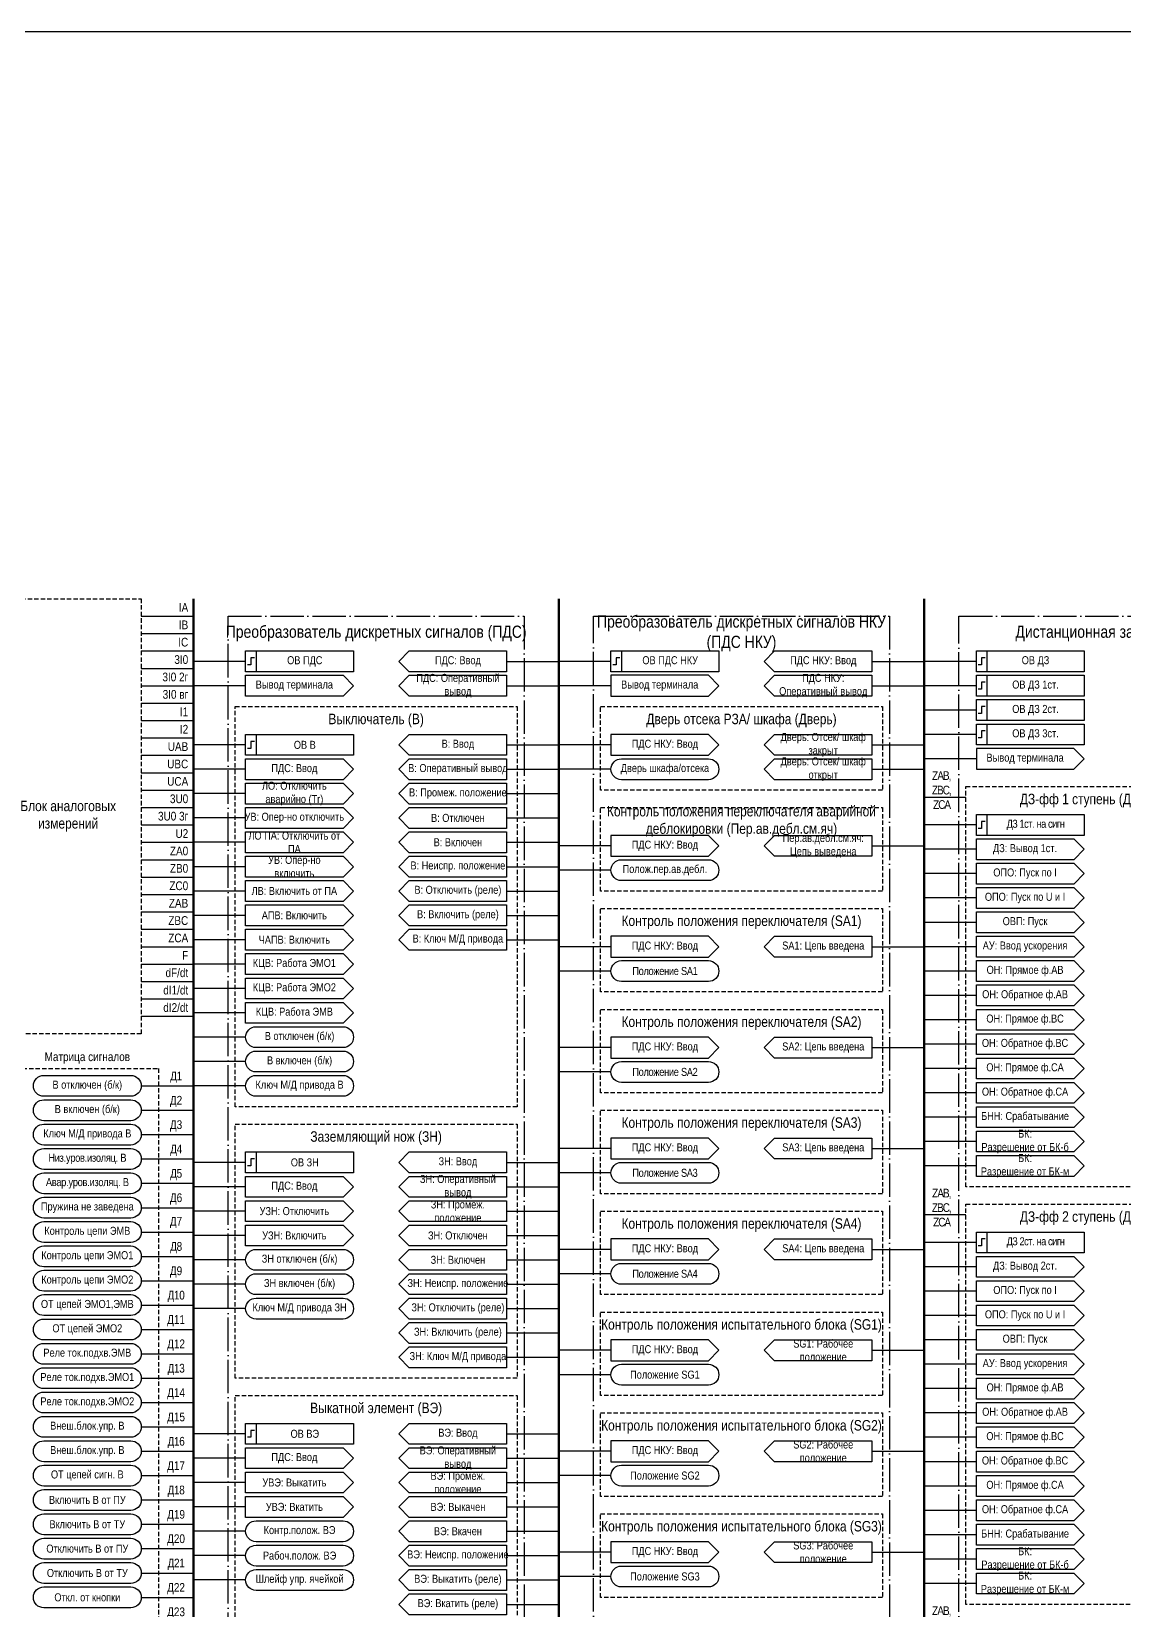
# Model space of a CAD drawing. Header units: millimetres. Extents: x -32357 to 1150, y -489 to 2440.
# Drawn here: x -28809.5 to -28495.4, y 491.3 to 945 of the extents above; entities that cross this region are included whole.
import ezdxf

# ---------------------------------------------------------------- set-up
doc = ezdxf.new("R2010")
doc.units = ezdxf.units.MM
doc.linetypes.add('ACAD_ISO04W100', pattern=[30, 24, -3, 0, -3])
doc.linetypes.add('штриховая2', pattern=[0.375, 0.25, -0.125])
doc.layers.add('TEXT', color=7, linetype='Continuous', lineweight=25)
doc.styles.add('2.5_Gost_RD', font='ARIALN.TTF', dxfattribs={"height": 2.5})
doc.styles.add('3.5_Gost_RD', font='ARIALN.TTF', dxfattribs={"height": 3.5})

msp = doc.modelspace()

# ---------------------------------------------------------------- linework, layer by layer
at = {"lineweight": 100, "ltscale": 100}
for p, q in [((-28763, 782), (-28763, -216)), ((-28658, 782), (-28658, -216)), ((-28553, 782), (-28553, -216))]:
    msp.add_line(p, q, dxfattribs=at)
at = {"ltscale": 100}
for p, q in [((-28778, 777), (-28763, 777)), ((-28778, 772), (-28763, 772)), ((-28778, 767), (-28763, 767)), ((-28748, 764), (-28763, 764)), ((-28673, 764), (-28658, 764)), ((-28643, 764), (-28658, 764)), ((-28568, 764), (-28553, 764)), ((-28538, 764), (-28553, 764)), ((-28778, 762), (-28763, 762)), ((-28763, 757), (-28763, 759)), ((-28778, 757), (-28763, 757)), ((-28748, 757), (-28763, 757)), ((-28673, 757), (-28658, 757)), ((-28643, 757), (-28658, 757)), ((-28568, 757), (-28553, 757)), ((-28538, 757), (-28553, 757)), ((-28778, 752), (-28763, 752)), ((-28538, 750), (-28553, 750)), ((-28778, 747), (-28763, 747)), ((-28778, 742), (-28763, 742)), ((-28748, 740), (-28763, 740)), ((-28673, 740), (-28658, 740)), ((-28643, 740), (-28658, 740)), ((-28568, 740), (-28553, 740)), ((-28538, 743), (-28553, 743)), ((-28778, 737), (-28763, 737)), ((-28538, 736), (-28553, 736)), ((-28778, 732), (-28763, 732)), ((-28748, 733), (-28763, 733)), ((-28673, 733), (-28658, 733)), ((-28643, 733), (-28658, 733)), ((-28568, 733), (-28553, 733)), ((-28778, 727), (-28763, 727)), ((-28748, 726), (-28763, 726)), ((-28673, 726), (-28658, 726)), ((-28778, 722), (-28763, 722)), ((-28553, 725), (-28541, 725)), ((-28778, 717), (-28763, 717)), ((-28748, 719), (-28763, 719)), ((-28673, 719), (-28658, 719)), ((-28538, 717), (-28553, 717)), ((-28778, 712), (-28763, 712)), ((-28748, 712), (-28763, 712)), ((-28673, 712), (-28658, 712)), ((-28643, 711), (-28658, 711)), ((-28568, 711), (-28553, 711)), ((-28538, 710), (-28553, 710)), ((-28778, 707), (-28763, 707)), ((-28748, 705), (-28763, 705)), ((-28673, 705), (-28658, 705)), ((-28643, 704), (-28658, 704)), ((-28778, 702), (-28763, 702)), ((-28538, 703), (-28553, 703)), ((-28778, 697), (-28763, 697)), ((-28748, 698), (-28763, 698)), ((-28673, 698), (-28658, 698)), ((-28538, 696), (-28553, 696)), ((-28778, 692), (-28763, 692)), ((-28748, 691), (-28763, 691)), ((-28673, 691), (-28658, 691)), ((-28778, 687), (-28763, 687)), ((-28538, 689), (-28553, 689)), ((-28778, 682), (-28763, 682)), ((-28748, 684), (-28763, 684)), ((-28673, 684), (-28658, 684)), ((-28643, 682), (-28658, 682)), ((-28568, 682), (-28553, 682)), ((-28538, 682), (-28553, 682)), ((-28778, 677), (-28763, 677)), ((-28748, 677), (-28763, 677)), ((-28778, 672), (-28763, 672)), ((-28643, 675), (-28658, 675)), ((-28538, 675), (-28553, 675)), ((-28748, 670), (-28763, 670)), ((-28538, 668), (-28553, 668)), ((-28778, 667), (-28763, 667)), ((-28748, 663), (-28763, 663)), ((-28778, 662), (-28763, 662)), ((-28538, 661), (-28553, 661)), ((-28748, 656), (-28763, 656)), ((-28538, 654), (-28553, 654)), ((-28748, 649), (-28763, 649)), ((-28643, 653), (-28658, 653)), ((-28568, 653), (-28553, 653)), ((-28643, 646), (-28658, 646)), ((-28538, 647), (-28553, 647)), ((-28778, 642), (-28763, 642)), ((-28748, 642), (-28763, 642)), ((-28538, 640), (-28553, 640)), ((-28778, 635), (-28763, 635)), ((-28538, 633), (-28553, 633)), ((-28778, 628), (-28763, 628)), ((-28643, 624), (-28658, 624)), ((-28568, 624), (-28553, 624)), ((-28538, 626), (-28553, 626)), ((-28778, 621), (-28763, 621)), ((-28748, 620), (-28763, 620)), ((-28673, 620), (-28658, 620)), ((-28538, 619), (-28553, 619)), ((-28778, 614), (-28763, 614)), ((-28748, 613), (-28763, 613)), ((-28673, 613), (-28658, 613)), ((-28643, 617), (-28658, 617)), ((-28778, 607), (-28763, 607)), ((-28748, 606), (-28763, 606)), ((-28673, 606), (-28658, 606)), ((-28553, 605), (-28541, 605)), ((-28778, 600), (-28763, 600)), ((-28748, 599), (-28763, 599)), ((-28673, 599), (-28658, 599)), ((-28643, 595), (-28658, 595)), ((-28568, 595), (-28553, 595)), ((-28538, 597), (-28553, 597)), ((-28778, 593), (-28763, 593)), ((-28748, 592), (-28763, 592)), ((-28673, 592), (-28658, 592)), ((-28538, 590), (-28553, 590)), ((-28778, 586), (-28763, 586)), ((-28643, 588), (-28658, 588)), ((-28748, 585), (-28763, 585)), ((-28673, 585), (-28658, 585)), ((-28538, 583), (-28553, 583)), ((-28778, 579), (-28763, 579)), ((-28748, 578), (-28763, 578)), ((-28673, 578), (-28658, 578)), ((-28778, 572), (-28763, 572)), ((-28538, 576), (-28553, 576)), ((-28673, 571), (-28658, 571)), ((-28538, 569), (-28553, 569)), ((-28778, 565), (-28763, 565)), ((-28673, 564), (-28658, 564)), ((-28643, 566), (-28658, 566)), ((-28568, 566), (-28553, 566)), ((-28643, 559), (-28658, 559)), ((-28538, 562), (-28553, 562)), ((-28778, 558), (-28763, 558)), ((-28538, 555), (-28553, 555)), ((-28778, 551), (-28763, 551)), ((-28538, 548), (-28553, 548)), ((-28778, 544), (-28763, 544)), ((-28748, 542), (-28763, 542)), ((-28673, 542), (-28658, 542)), ((-28538, 541), (-28553, 541)), ((-28778, 537), (-28763, 537)), ((-28643, 537), (-28658, 537)), ((-28568, 537), (-28553, 537)), ((-28748, 535), (-28763, 535)), ((-28673, 535), (-28658, 535)), ((-28538, 534), (-28553, 534)), ((-28778, 530), (-28763, 530)), ((-28748, 528), (-28763, 528)), ((-28673, 528), (-28658, 528)), ((-28643, 530), (-28658, 530)), ((-28538, 527), (-28553, 527)), ((-28778, 523), (-28763, 523)), ((-28748, 521), (-28763, 521)), ((-28673, 521), (-28658, 521)), ((-28538, 520), (-28553, 520)), ((-28778, 516), (-28763, 516)), ((-28748, 514), (-28763, 514)), ((-28673, 514), (-28658, 514)), ((-28538, 513), (-28553, 513)), ((-28778, 509), (-28763, 509)), ((-28748, 507), (-28763, 507)), ((-28673, 507), (-28658, 507)), ((-28643, 508), (-28658, 508)), ((-28568, 508), (-28553, 508)), ((-28538, 506), (-28553, 506)), ((-28778, 502), (-28763, 502)), ((-28748, 500), (-28763, 500)), ((-28673, 500), (-28658, 500)), ((-28643, 501), (-28658, 501)), ((-28778, 495), (-28763, 495)), ((-28538, 499), (-28553, 499)), ((-28673, 493), (-28658, 493))]:
    msp.add_line(p, q, dxfattribs=at)
for points in [[(-29040, 945), (-27556, 945), (-27556, -489), (-29040, -489)], [(-28748, 767), (-28745, 767), (-28745, 761), (-28748, 761)], [(-28748, 767), (-28717, 767), (-28717, 761), (-28748, 761)], [(-28643, 767), (-28612, 767), (-28612, 761), (-28643, 761)], [(-28643, 767), (-28640, 767), (-28640, 761), (-28643, 761)], [(-28538, 767), (-28535, 767), (-28535, 761), (-28538, 761)], [(-28538, 767), (-28507, 767), (-28507, 761), (-28538, 761)], [(-28720, 754), (-28748, 754), (-28748, 760), (-28720, 760), (-28717, 757)], [(-28643, 760), (-28643, 754), (-28615, 754), (-28612, 757), (-28615, 760)], [(-28538, 760), (-28535, 760), (-28535, 754), (-28538, 754)], [(-28538, 760), (-28507, 760), (-28507, 754), (-28538, 754)], [(-28538, 753), (-28535, 753), (-28535, 747), (-28538, 747)], [(-28538, 753), (-28507, 753), (-28507, 747), (-28538, 747)], [(-28538, 746), (-28535, 746), (-28535, 740), (-28538, 740)], [(-28538, 746), (-28507, 746), (-28507, 740), (-28538, 740)], [(-28748, 743), (-28745, 743), (-28745, 737), (-28748, 737)], [(-28748, 743), (-28717, 743), (-28717, 737), (-28748, 737)], [(-28643, 743), (-28643, 737), (-28615, 737), (-28612, 740), (-28615, 743)], [(-28568, 737), (-28596, 737), (-28599, 740), (-28596, 743), (-28568, 743)], [(-28720, 730), (-28748, 730), (-28748, 736), (-28720, 736), (-28717, 733)], [(-28596, 736), (-28568, 736), (-28568, 730), (-28596, 730), (-28599, 733)], [(-28720, 723), (-28748, 723), (-28748, 729), (-28720, 729), (-28717, 726)], [(-28673, 723), (-28701, 723), (-28704, 726), (-28701, 729), (-28673, 729)], [(-28720, 716), (-28748, 716), (-28748, 722), (-28720, 722), (-28717, 719)], [(-28701, 722), (-28673, 722), (-28673, 716), (-28701, 716), (-28704, 719)], [(-28538, 720), (-28535, 720), (-28535, 714), (-28538, 714)], [(-28538, 720), (-28507, 720), (-28507, 714), (-28538, 714)], [(-28720, 709), (-28748, 709), (-28748, 715), (-28720, 715), (-28717, 712)], [(-28701, 715), (-28673, 715), (-28673, 709), (-28701, 709), (-28704, 712)], [(-28643, 714), (-28643, 708), (-28615, 708), (-28612, 711), (-28615, 714)], [(-28568, 708), (-28596, 708), (-28599, 711), (-28596, 714), (-28568, 714)], [(-28720, 702), (-28748, 702), (-28748, 708), (-28720, 708), (-28717, 705)], [(-28701, 708), (-28673, 708), (-28673, 702), (-28701, 702), (-28704, 705)], [(-28720, 695), (-28748, 695), (-28748, 701), (-28720, 701), (-28717, 698)], [(-28701, 701), (-28673, 701), (-28673, 695), (-28701, 695), (-28704, 698)], [(-28720, 688), (-28748, 688), (-28748, 694), (-28720, 694), (-28717, 691)], [(-28701, 694), (-28673, 694), (-28673, 688), (-28701, 688), (-28704, 691)], [(-28720, 681), (-28748, 681), (-28748, 687), (-28720, 687), (-28717, 684)], [(-28701, 687), (-28673, 687), (-28673, 681), (-28701, 681), (-28704, 684)], [(-28643, 685), (-28643, 679), (-28615, 679), (-28612, 682), (-28615, 685)], [(-28568, 679), (-28596, 679), (-28599, 682), (-28596, 685), (-28568, 685)], [(-28720, 674), (-28748, 674), (-28748, 680), (-28720, 680), (-28717, 677)], [(-28720, 667), (-28748, 667), (-28748, 673), (-28720, 673), (-28717, 670)], [(-28720, 660), (-28748, 660), (-28748, 666), (-28720, 666), (-28717, 663)], [(-28643, 656), (-28643, 650), (-28615, 650), (-28612, 653), (-28615, 656)], [(-28568, 650), (-28596, 650), (-28599, 653), (-28596, 656), (-28568, 656)], [(-28643, 627), (-28643, 621), (-28615, 621), (-28612, 624), (-28615, 627)], [(-28568, 621), (-28596, 621), (-28599, 624), (-28596, 627), (-28568, 627)], [(-28748, 623), (-28745, 623), (-28745, 617), (-28748, 617)], [(-28748, 623), (-28717, 623), (-28717, 617), (-28748, 617)], [(-28720, 610), (-28748, 610), (-28748, 616), (-28720, 616), (-28717, 613)], [(-28720, 603), (-28748, 603), (-28748, 609), (-28720, 609), (-28717, 606)], [(-28673, 603), (-28701, 603), (-28704, 606), (-28701, 609), (-28673, 609)], [(-28720, 596), (-28748, 596), (-28748, 602), (-28720, 602), (-28717, 599)], [(-28701, 602), (-28673, 602), (-28673, 596), (-28701, 596), (-28704, 599)], [(-28538, 600), (-28535, 600), (-28535, 594), (-28538, 594)], [(-28538, 600), (-28507, 600), (-28507, 594), (-28538, 594)], [(-28701, 595), (-28673, 595), (-28673, 589), (-28701, 589), (-28704, 592)], [(-28643, 598), (-28643, 592), (-28615, 592), (-28612, 595), (-28615, 598)], [(-28568, 592), (-28596, 592), (-28599, 595), (-28596, 598), (-28568, 598)], [(-28701, 588), (-28673, 588), (-28673, 582), (-28701, 582), (-28704, 585)], [(-28701, 581), (-28673, 581), (-28673, 575), (-28701, 575), (-28704, 578)], [(-28701, 574), (-28673, 574), (-28673, 568), (-28701, 568), (-28704, 571)], [(-28643, 569), (-28643, 563), (-28615, 563), (-28612, 566), (-28615, 569)], [(-28568, 563), (-28596, 563), (-28599, 566), (-28596, 569), (-28568, 569)], [(-28701, 567), (-28673, 567), (-28673, 561), (-28701, 561), (-28704, 564)], [(-28748, 545), (-28745, 545), (-28745, 539), (-28748, 539)], [(-28748, 545), (-28717, 545), (-28717, 539), (-28748, 539)], [(-28673, 539), (-28701, 539), (-28704, 542), (-28701, 545), (-28673, 545)], [(-28643, 540), (-28643, 534), (-28615, 534), (-28612, 537), (-28615, 540)], [(-28568, 534), (-28596, 534), (-28599, 537), (-28596, 540), (-28568, 540)], [(-28720, 532), (-28748, 532), (-28748, 538), (-28720, 538), (-28717, 535)], [(-28701, 538), (-28673, 538), (-28673, 532), (-28701, 532), (-28704, 535)], [(-28720, 525), (-28748, 525), (-28748, 531), (-28720, 531), (-28717, 528)], [(-28673, 525), (-28701, 525), (-28704, 528), (-28701, 531), (-28673, 531)], [(-28720, 518), (-28748, 518), (-28748, 524), (-28720, 524), (-28717, 521)], [(-28701, 524), (-28673, 524), (-28673, 518), (-28701, 518), (-28704, 521)], [(-28701, 517), (-28673, 517), (-28673, 511), (-28701, 511), (-28704, 514)], [(-28701, 510), (-28673, 510), (-28673, 504), (-28701, 504), (-28704, 507)], [(-28643, 511), (-28643, 505), (-28615, 505), (-28612, 508), (-28615, 511)], [(-28568, 505), (-28596, 505), (-28599, 508), (-28596, 511), (-28568, 511)], [(-28701, 503), (-28673, 503), (-28673, 497), (-28701, 497), (-28704, 500)], [(-28701, 496), (-28673, 496), (-28673, 490), (-28701, 490), (-28704, 493)]]:
    msp.add_lwpolyline(points, close=True, dxfattribs=at)
at = {"color": 7, "linetype": 'штриховая2', "ltscale": 5}
for points in [[(-28820, 782), (-28778, 782), (-28778, 657), (-28820, 657)], [(-28814, 647), (-28773, 647), (-28773, 154), (-28814, 154)]]:
    msp.add_lwpolyline(points, close=True, dxfattribs=at)
at = {"color": 251, "linetype": 'ACAD_ISO04W100', "lineweight": 30, "ltscale": 0.4, "true_color": 0x58595b}
for points in [[(-28753, 777), (-28668, 777), (-28668, 106), (-28753, 106)], [(-28648, 777), (-28563, 777), (-28563, 261), (-28648, 261)], [(-28543, 777), (-28458, 777), (-28458, -211), (-28543, -211)]]:
    msp.add_lwpolyline(points, close=True, dxfattribs=at)
at = {"ltscale": 100}
for points in [[(-28704, 764), (-28701, 767), (-28673, 767), (-28673, 761), (-28701, 761), (-28704, 764)], [(-28599, 764), (-28596, 767), (-28568, 767), (-28568, 761), (-28596, 761), (-28599, 764)], [(-28704, 757), (-28701, 760), (-28673, 760), (-28673, 754), (-28701, 754), (-28704, 757)], [(-28599, 757), (-28596, 760), (-28568, 760), (-28568, 754), (-28596, 754), (-28599, 757)], [(-28704, 740), (-28701, 743), (-28673, 743), (-28673, 737), (-28701, 737), (-28704, 740)], [(-28704, 733), (-28701, 736), (-28673, 736), (-28673, 730), (-28701, 730), (-28704, 733)], [(-28507, 736), (-28510, 739), (-28538, 739), (-28538, 733), (-28510, 733), (-28507, 736)], [(-28538, 713), (-28510, 713), (-28507, 710), (-28510, 707), (-28538, 707), (-28538, 713)], [(-28538, 706), (-28510, 706), (-28507, 703), (-28510, 700), (-28538, 700), (-28538, 706)], [(-28538, 699), (-28510, 699), (-28507, 696), (-28510, 693), (-28538, 693), (-28538, 699)], [(-28538, 692), (-28510, 692), (-28507, 689), (-28510, 686), (-28538, 686), (-28538, 692)], [(-28538, 685), (-28510, 685), (-28507, 682), (-28510, 679), (-28538, 679), (-28538, 685)], [(-28538, 678), (-28510, 678), (-28507, 675), (-28510, 672), (-28538, 672), (-28538, 678)], [(-28538, 671), (-28510, 671), (-28507, 668), (-28510, 665), (-28538, 665), (-28538, 671)], [(-28538, 664), (-28510, 664), (-28507, 661), (-28510, 658), (-28538, 658), (-28538, 664)], [(-28538, 657), (-28510, 657), (-28507, 654), (-28510, 651), (-28538, 651), (-28538, 657)], [(-28538, 650), (-28510, 650), (-28507, 647), (-28510, 644), (-28538, 644), (-28538, 650)], [(-28538, 643), (-28510, 643), (-28507, 640), (-28510, 637), (-28538, 637), (-28538, 643)], [(-28538, 636), (-28510, 636), (-28507, 633), (-28510, 630), (-28538, 630), (-28538, 636)], [(-28538, 629), (-28510, 629), (-28507, 626), (-28510, 623), (-28538, 623), (-28538, 629)], [(-28704, 620), (-28701, 623), (-28673, 623), (-28673, 617), (-28701, 617), (-28704, 620)], [(-28538, 622), (-28510, 622), (-28507, 619), (-28510, 616), (-28538, 616), (-28538, 622)], [(-28704, 613), (-28701, 616), (-28673, 616), (-28673, 610), (-28701, 610), (-28704, 613)], [(-28538, 593), (-28510, 593), (-28507, 590), (-28510, 587), (-28538, 587), (-28538, 593)], [(-28538, 586), (-28510, 586), (-28507, 583), (-28510, 580), (-28538, 580), (-28538, 586)], [(-28538, 579), (-28510, 579), (-28507, 576), (-28510, 573), (-28538, 573), (-28538, 579)], [(-28538, 572), (-28510, 572), (-28507, 569), (-28510, 566), (-28538, 566), (-28538, 572)], [(-28538, 565), (-28510, 565), (-28507, 562), (-28510, 559), (-28538, 559), (-28538, 565)], [(-28538, 558), (-28510, 558), (-28507, 555), (-28510, 552), (-28538, 552), (-28538, 558)], [(-28538, 551), (-28510, 551), (-28507, 548), (-28510, 545), (-28538, 545), (-28538, 551)], [(-28538, 544), (-28510, 544), (-28507, 541), (-28510, 538), (-28538, 538), (-28538, 544)], [(-28538, 537), (-28510, 537), (-28507, 534), (-28510, 531), (-28538, 531), (-28538, 537)], [(-28538, 530), (-28510, 530), (-28507, 527), (-28510, 524), (-28538, 524), (-28538, 530)], [(-28538, 523), (-28510, 523), (-28507, 520), (-28510, 517), (-28538, 517), (-28538, 523)], [(-28538, 516), (-28510, 516), (-28507, 513), (-28510, 510), (-28538, 510), (-28538, 516)], [(-28538, 509), (-28510, 509), (-28507, 506), (-28510, 503), (-28538, 503), (-28538, 509)], [(-28538, 502), (-28510, 502), (-28507, 499), (-28510, 496), (-28538, 496), (-28538, 502)]]:
    msp.add_lwpolyline(points, dxfattribs=at)
at = {"lineweight": 30, "ltscale": 100}
for points in [[(-28745.5, 765), (-28746.5, 765), (-28746.5, 763), (-28747.5, 763)], [(-28640.5, 765), (-28641.5, 765), (-28641.5, 763), (-28642.5, 763)], [(-28535.5, 765), (-28536.5, 765), (-28536.5, 763), (-28537.5, 763)], [(-28535.5, 758), (-28536.5, 758), (-28536.5, 756), (-28537.5, 756)], [(-28535.5, 751), (-28536.5, 751), (-28536.5, 749), (-28537.5, 749)], [(-28745.5, 741), (-28746.5, 741), (-28746.5, 739), (-28747.5, 739)], [(-28535.5, 744), (-28536.5, 744), (-28536.5, 742), (-28537.5, 742)], [(-28535.5, 718), (-28536.5, 718), (-28536.5, 716), (-28537.5, 716)], [(-28745.5, 621), (-28746.5, 621), (-28746.5, 619), (-28747.5, 619)], [(-28535.5, 598), (-28536.5, 598), (-28536.5, 596), (-28537.5, 596)], [(-28745.5, 543), (-28746.5, 543), (-28746.5, 541), (-28747.5, 541)]]:
    msp.add_lwpolyline(points, dxfattribs=at)
at = {"linetype": 'штриховая2', "ltscale": 5}
for points in [[(-28751, 751), (-28670, 751), (-28670, 636), (-28751, 636)], [(-28646, 751), (-28565, 751), (-28565, 727), (-28646, 727)], [(-28541, 728), (-28460, 728), (-28460, 613), (-28541, 613)], [(-28646, 722), (-28565, 722), (-28565, 698), (-28646, 698)], [(-28646, 693), (-28565, 693), (-28565, 669), (-28646, 669)], [(-28646, 664), (-28565, 664), (-28565, 640), (-28646, 640)], [(-28751, 631), (-28670, 631), (-28670, 558), (-28751, 558)], [(-28646, 635), (-28565, 635), (-28565, 611), (-28646, 611)], [(-28646, 606), (-28565, 606), (-28565, 582), (-28646, 582)], [(-28541, 608), (-28460, 608), (-28460, 493), (-28541, 493)], [(-28646, 577), (-28565, 577), (-28565, 553), (-28646, 553)], [(-28751, 553), (-28670, 553), (-28670, 480), (-28751, 480)], [(-28646, 548), (-28565, 548), (-28565, 524), (-28646, 524)], [(-28646, 519), (-28565, 519), (-28565, 495), (-28646, 495)]]:
    msp.add_lwpolyline(points, close=True, dxfattribs=at)
at = {"ltscale": 100}
for points in [[(-28640, 730, -1), (-28640, 736), (-28615, 736, -1), (-28615, 730)], [(-28640, 701, -1), (-28640, 707), (-28615, 707, -1), (-28615, 701)], [(-28640, 672, -1), (-28640, 678), (-28615, 678, -1), (-28615, 672)], [(-28745, 653, -1), (-28745, 659), (-28720, 659, -1), (-28720, 653)], [(-28745, 646, -1), (-28745, 652), (-28720, 652, -1), (-28720, 646)], [(-28640, 643, -1), (-28640, 649), (-28615, 649, -1), (-28615, 643)], [(-28806, 639, -1), (-28806, 645), (-28781, 645, -1), (-28781, 639)], [(-28745, 639, -1), (-28745, 645), (-28720, 645, -1), (-28720, 639)], [(-28806, 632, -1), (-28806, 638), (-28781, 638, -1), (-28781, 632)], [(-28806, 625, -1), (-28806, 631), (-28781, 631, -1), (-28781, 625)], [(-28806, 618, -1), (-28806, 624), (-28781, 624, -1), (-28781, 618)], [(-28640, 614, -1), (-28640, 620), (-28615, 620, -1), (-28615, 614)], [(-28806, 611, -1), (-28806, 617), (-28781, 617, -1), (-28781, 611)], [(-28806, 604, -1), (-28806, 610), (-28781, 610, -1), (-28781, 604)], [(-28806, 597, -1), (-28806, 603), (-28781, 603, -1), (-28781, 597)], [(-28806, 590, -1), (-28806, 596), (-28781, 596, -1), (-28781, 590)], [(-28745, 589, -1), (-28745, 595), (-28720, 595, -1), (-28720, 589)], [(-28640, 585, -1), (-28640, 591), (-28615, 591, -1), (-28615, 585)], [(-28806, 583, -1), (-28806, 589), (-28781, 589, -1), (-28781, 583)], [(-28745, 582, -1), (-28745, 588), (-28720, 588, -1), (-28720, 582)], [(-28806, 576, -1), (-28806, 582), (-28781, 582, -1), (-28781, 576)], [(-28745, 575, -1), (-28745, 581), (-28720, 581, -1), (-28720, 575)], [(-28806, 569, -1), (-28806, 575), (-28781, 575, -1), (-28781, 569)], [(-28806, 562, -1), (-28806, 568), (-28781, 568, -1), (-28781, 562)], [(-28806, 555, -1), (-28806, 561), (-28781, 561, -1), (-28781, 555)], [(-28640, 556, -1), (-28640, 562), (-28615, 562, -1), (-28615, 556)], [(-28806, 548, -1), (-28806, 554), (-28781, 554, -1), (-28781, 548)], [(-28806, 541, -1), (-28806, 547), (-28781, 547, -1), (-28781, 541)], [(-28806, 527, -1), (-28806, 533), (-28781, 533, -1), (-28781, 527)], [(-28640, 527, -1), (-28640, 533), (-28615, 533, -1), (-28615, 527)], [(-28806, 520, -1), (-28806, 526), (-28781, 526, -1), (-28781, 520)], [(-28806, 513, -1), (-28806, 519), (-28781, 519, -1), (-28781, 513)], [(-28745, 511, -1), (-28745, 517), (-28720, 517, -1), (-28720, 511)], [(-28806, 506, -1), (-28806, 512), (-28781, 512, -1), (-28781, 506)], [(-28745, 504, -1), (-28745, 510), (-28720, 510, -1), (-28720, 504)], [(-28806, 499, -1), (-28806, 505), (-28781, 505, -1), (-28781, 499)], [(-28640, 498, -1), (-28640, 504), (-28615, 504, -1), (-28615, 498)], [(-28745, 497, -1), (-28745, 503), (-28720, 503, -1), (-28720, 497)], [(-28806, 492, -1), (-28806, 498), (-28781, 498, -1), (-28781, 492)]]:
    msp.add_lwpolyline(points, format="xyb", close=True, dxfattribs=at)
at = {"color": 2, "ltscale": 100}
msp.add_lwpolyline([(-28806, 534, -1), (-28806, 540), (-28781, 540, -1), (-28781, 534)], format="xyb", close=True, dxfattribs=at)

# ---------------------------------------------------------------- texts
at = {"ltscale": 100, "style": '2.5_Gost_RD'}
for s, insert, char_height, width, attachment_point in [('IA', (-28764.5, 779.5), 2.5, 4, 6), ('IB', (-28764.5, 774.5), 2.5, 4, 6), ('IC', (-28764.5, 769.5), 2.5, 4, 6), ('3I0', (-28764.5, 764.5), 2.5, 13.5, 6), ('ПДС: Ввод', (-28687, 764), 2.3, 28, 5), ('ПДС НКУ: Ввод', (-28582, 764), 2.3, 28, 5), ('3I0 2г', (-28764.5, 759.5), 2.5, 13.5, 6), ('ПДС: Оперативный вывод', (-28687, 757), 2.3, 28, 5), ('ПДС НКУ: Оперативный вывод', (-28582, 757), 2.3, 28, 5), ('3I0 вг', (-28764.5, 754.5), 2.5, 13.5, 6), ('I1', (-28764.5, 749.5), 2.5, 2, 6), ('I2', (-28764.5, 744.5), 2.5, 2, 6), ('UAB', (-28764.5, 739.5), 2.5, 7, 6), ('В: Ввод', (-28687, 740), 2.3, 28, 5), ('ПДС НКУ: Ввод', (-28627.5, 740), 2.3, 31, 5), ('Дверь: Отсек/ шкаф закрыт', (-28582, 740), 2.3, 28, 5), ('UBC', (-28764.5, 734.5), 2.5, 7, 6), ('Дверь: Отсек/ шкаф открыт', (-28582, 733), 2.3, 28, 5), ('UCA', (-28764.5, 729.5), 2.5, 7, 6), ('В: Оперативный вывод', (-28687, 733), 2.3, 28, 5), ('{\\T0.8;ZAB, ZBC, ZCA }', (-28548, 727), 2.5, 10, 5), ('ЛО: Отключить аварийно (Tr)', (-28734, 726), 2.3, 28, 5), ('В: Промеж. положение', (-28687, 726), 2.3, 28, 5), ('3U0', (-28764.5, 724.5), 2.5, 8.5, 6), ('3U0 3г ', (-28764.5, 719.5), 2.5, 9.5, 6), ('УВ: Опер-но отключить', (-28734, 719), 2.3, 28, 5), ('В: Отключен', (-28687, 719), 2.3, 28, 5), ('U2', (-28764.5, 714.5), 2.5, 7, 6), ('ЛО ПА: Отключить от ПА', (-28734, 712), 2.3, 28, 5), ('В: Включен', (-28687, 712), 2.3, 28, 5), ('ПДС НКУ: Ввод', (-28627.5, 711), 2.3, 31, 5), ('Пер.ав.дебл.см.яч: Цепь выведена', (-28582, 711), 2.3, 28, 5), ('{\\T1;ZA0}', (-28764.5, 709.5), 2.5, 7, 6), ('УВ: Опер-но \\Pвключить', (-28734, 705), 2.3, 28, 5), ('ZB0', (-28764.5, 704.5), 2.5, 7, 6), ('В: Неиспр. положение', (-28687, 705), 2.3, 28, 5), ('ZC0', (-28764.5, 699.5), 2.5, 7, 6), ('ЛВ: Включить от ПА', (-28734, 698), 2.3, 28, 5), ('В: Отключить (реле)', (-28687, 698), 2.3, 28, 5), ('ZAB', (-28764.5, 694.5), 2.5, 7, 6), ('ZBC', (-28764.5, 689.5), 2.5, 7, 6), ('АПВ: Включить', (-28734, 691), 2.3, 28, 5), ('В: Включить (реле)', (-28687, 691), 2.3, 28, 5), ('ZCA', (-28764.5, 684.5), 2.5, 7, 6), ('ЧАПВ: Включить', (-28734, 684), 2.3, 28, 5), ('В: Ключ М/Д привода', (-28687, 684), 2.3, 28, 5), ('F', (-28764.5, 679.5), 2.5, 7, 6), ('ПДС НКУ: Ввод', (-28627.5, 682), 2.3, 31, 5), ('SA1: Цепь введена', (-28582, 682), 2.3, 28, 5), ('КЦВ: Работа ЭМО1', (-28734, 677), 2.3, 28, 5), ('dF/dt', (-28764.5, 674.5), 2.5, 7, 6), ('КЦВ: Работа ЭМО2', (-28734, 670), 2.3, 28, 5), ('{\\C7;dI1/dt}', (-28764.5, 669.5), 2.5, 7, 6), ('{\\C7;dI2/dt}', (-28764.5, 664.5), 2.5, 7, 6), ('КЦВ: Работа ЭМВ', (-28734, 663), 2.3, 28, 5), ('В отключен (б/к)', (-28732.5, 656), 2.3, 31, 5), ('ПДС НКУ: Ввод', (-28627.5, 653), 2.3, 31, 5), ('SA2: Цепь введена', (-28582, 653), 2.3, 28, 5), ('{\\C7;Матрица сигналов}', (-28793.5, 650), 2.5, 41, 5), ('В включен (б/к)', (-28732.5, 649), 2.3, 31, 5), ('{\\T0.95;Д1}', (-28768, 644.5), 2.5, 10, 5), ('В отключен (б/к)', (-28793.5, 642), 2.3, 31, 5), ('Ключ М/Д привода В', (-28732.5, 642), 2.3, 31, 5), ('В включен (б/к)', (-28793.5, 635), 2.3, 31, 5), ('Д2', (-28768, 637.5), 2.5, 10, 5), ('Д3', (-28768, 630.5), 2.5, 10, 5), ('Ключ М/Д привода В', (-28793.5, 628), 2.3, 31, 5), ('{\\T0.95;Низ.уров.изоляц. В}', (-28793.5, 621), 2.3, 31, 5), ('{\\T0.95;Д4}', (-28768, 623.5), 2.5, 10, 5), ('ПДС НКУ: Ввод', (-28627.5, 624), 2.3, 31, 5), ('SA3: Цепь введена', (-28582, 624), 2.3, 28, 5), ('{\\T0.95;Д5}', (-28768, 616.5), 2.5, 10, 5), ('ЗН: Ввод', (-28687, 620), 2.3, 28, 5), ('{\\T0.95;Авар.уров.изоляц. В}', (-28793.5, 614), 2.3, 31, 5), ('ЗН: Оперативный вывод', (-28687, 613), 2.3, 28, 5), ('Пружина не заведена', (-28793.5, 607), 2.3, 31, 5), ('Д6', (-28768, 609.5), 2.5, 10, 5), ('ЗН: Промеж. положение', (-28687, 606), 2.3, 28, 5), ('{\\T0.8;ZAB, ZBC, ZCA }', (-28548, 607), 2.5, 10, 5), ('Д7', (-28768, 602.75), 2.5, 10, 5), ('УЗН: Отключить', (-28734, 606), 2.3, 28, 5), ('Контроль цепи ЭМВ', (-28793.5, 600), 2.3, 31, 5), ('УЗН: Включить', (-28734, 599), 2.3, 28, 5), ('ЗН: Отключен', (-28687, 599), 2.3, 28, 5), ('Контроль цепи ЭМО1', (-28793.5, 593), 2.3, 31, 5), ('{\\T0.95;Д8}', (-28768, 595.5), 2.5, 10, 5), ('ПДС НКУ: Ввод', (-28627.5, 595), 2.3, 31, 5), ('SA4: Цепь введена', (-28582, 595), 2.3, 28, 5), ('Д9', (-28768, 588.5), 2.5, 10, 5), ('ЗН отключен (б/к)', (-28732.5, 592), 2.3, 31, 5), ('ЗН: Включен', (-28687, 592), 2.3, 28, 5), ('Контроль цепи ЭМО2', (-28793.5, 586), 2.3, 31, 5), ('ЗН включен (б/к)', (-28732.5, 585), 2.3, 31, 5), ('ЗН: Неиспр. положение', (-28687, 585), 2.3, 28, 5), ('{\\T0.95;Д10}', (-28768, 581.5), 2.5, 10, 5), ('ОТ цепей ЭМО1,ЭМВ', (-28793.5, 579), 2.3, 31, 5), ('ЗН: Отключить (реле)', (-28687, 578), 2.3, 28, 5), ('ОТ цепей ЭМО2', (-28793.5, 572), 2.3, 31, 5), ('Д11', (-28768, 574.5), 2.5, 10, 5), ('ЗН: Включить (реле)', (-28687, 571), 2.3, 28, 5), ('Д12', (-28768, 567.5), 2.5, 10, 5), ('ПДС НКУ: Ввод', (-28627.5, 566), 2.3, 31, 5), ('SG1: Рабочее положение', (-28582, 566), 2.3, 28, 5), ('Реле ток.подхв.ЭМВ', (-28793.5, 565), 2.3, 31, 5), ('Реле ток.подхв.ЭМО1', (-28793.5, 558), 2.3, 31, 5), ('{\\T0.95;Д13}', (-28768, 560.5), 2.5, 10, 5), ('Д14', (-28768, 553.5), 2.5, 10, 5), ('Реле ток.подхв.ЭМО2', (-28793.5, 551), 2.3, 31, 5), ('Внеш.блок.упр. В', (-28793.5, 544), 2.3, 31, 5), ('Д15', (-28768, 546.5), 2.5, 10, 5), ('{\\T0.95;Д16}', (-28768, 539.5), 2.5, 10, 5), ('ВЭ: Ввод', (-28687, 542), 2.3, 28, 5), ('SG2: Рабочее положение', (-28582, 537), 2.3, 28, 5), ('ВЭ: Оперативный вывод', (-28687, 535), 2.3, 28, 5), ('ПДС НКУ: Ввод', (-28627.5, 537), 2.3, 31, 5), ('\\pt11.5;ОТ цепей сигн. В', (-28793.5, 530), 2.3, 31, 5), ('Д17', (-28768, 532.5), 2.5, 10, 5), ('ВЭ: Промеж. положение', (-28687, 528), 2.3, 28, 5), ('{\\T0.95;Д18}', (-28768, 525.5), 2.5, 10, 5), ('УВЭ: Выкатить', (-28734, 528), 2.3, 28, 5), ('Включить В от ПУ', (-28793.5, 523), 2.3, 31, 5), ('УВЭ: Вкатить', (-28734, 521), 2.3, 28, 5), ('ВЭ: Выкачен', (-28687, 521), 2.3, 28, 5), ('Д19', (-28768, 518.5), 2.5, 10, 5), ('Включить В от ТУ', (-28793.5, 516), 2.3, 31, 5), ('Д20', (-28768, 511.5), 2.5, 10, 5), ('Контр.полож. ВЭ', (-28732.5, 514), 2.3, 31, 5), ('ВЭ: Вкачен', (-28687, 514), 2.3, 28, 5), ('Отключить В от ПУ', (-28793.5, 509), 2.3, 31, 5), ('\\pt18.4;Рабоч.полож. ВЭ', (-28732.5, 507), 2.3, 31, 5), ('ВЭ: Неиспр. положение', (-28687, 507), 2.3, 28, 5), ('ПДС НКУ: Ввод', (-28627.5, 508), 2.3, 31, 5), ('SG3: Рабочее положение', (-28582, 508), 2.3, 28, 5), ('{\\T0.95;Д21}', (-28768, 504.5), 2.5, 10, 5), ('Отключить В от ТУ', (-28793.5, 502), 2.3, 31, 5), ('Д22', (-28768, 497.5), 2.5, 10, 5), ('Шлейф упр. ячейкой', (-28732.5, 500), 2.3, 31, 5), ('ВЭ: Выкатить (реле)', (-28687, 500), 2.3, 28, 5), ('ВЭ: Вкатить (реле)', (-28687, 493), 2.3, 28, 5), ('Д23', (-28768, 490.5), 2.5, 10, 5), ('{\\T0.8;ZAB, ZBC, ZCA }', (-28548, 487), 2.5, 10, 5)]:
    msp.add_mtext(s, dxfattribs=dict(at, insert=insert, char_height=char_height, width=width, attachment_point=attachment_point))
at = {"color": 30, "ltscale": 100, "true_color": 0xf7941d, "attachment_point": 5, "style": '3.5_Gost_RD'}
for s, insert, char_height, width in [('Преобразователь дискретных сигналов НКУ (ПДС НКУ)', (-28605.5, 772), 3.5, 85), ('Преобразователь дискретных сигналов (ПДС)', (-28710.5, 772), 3.5, 85), ('Дистанционная защита (ДЗ)', (-28500.5, 772), 3.5, 85), ('Выключатель (В)', (-28710.5, 747), 3, 81), ('ДЗ-фф 1 ступень (ДЗ-фф 1 ст.)', (-28500.5, 724), 3, 81), ('Заземляющий нож (ЗН)', (-28710.5, 627), 3, 81), ('ДЗ-фф 2 ступень (ДЗ-фф 2 ст.)', (-28500.5, 604), 3, 81), ('Выкатной элемент (ВЭ)', (-28710.5, 549), 3, 81)]:
    msp.add_mtext(s, dxfattribs=dict(at, insert=insert, char_height=char_height, width=width))
at = {"color": 0, "ltscale": 100, "char_height": 2.3, "width": 28, "attachment_point": 5, "style": '2.5_Gost_RD'}
for s, insert in [('{\\C256;ОВ ПДС}', (-28731, 764)), ('{\\C256;ОВ ПДС НКУ}', (-28626, 764)), ('{\\C256;Вывод терминала}', (-28734, 757)), ('{\\C256;Вывод терминала}', (-28629, 757)), ('{\\C256;ОВ В}', (-28731, 740)), ('{\\C256;Вывод терминала}', (-28524, 736)), ('{\\C256;ПДС: Ввод}', (-28734, 733)), ('{\\C256;ОВ ЗН}', (-28731, 620)), ('{\\C256;ПДС: Ввод}', (-28734, 613)), ('{\\C256;ОВ ВЭ}', (-28731, 542)), ('{\\C256;ПДС: Ввод}', (-28734, 535))]:
    msp.add_mtext(s, dxfattribs=dict(at, insert=insert))
at = {"color": 30, "ltscale": 100, "char_height": 3, "width": 81, "attachment_point": 5, "style": '3.5_Gost_RD'}
for s, insert in [('Дверь отсека РЗА/ шкафа (Дверь)', (-28605.5, 747)), ('Контроль положения переключателя аварийной деблокировки (Пер.ав.дебл.см.яч)', (-28605.5, 718)), ('Контроль положения переключателя (SA1)', (-28605.5, 689)), ('Контроль положения переключателя (SA2)', (-28605.5, 660)), ('Контроль положения переключателя (SA3)', (-28605.5, 631)), ('Контроль положения переключателя (SA4)', (-28605.5, 602)), ('Контроль положения испытательного блока (SG1)', (-28605.5, 573)), ('Контроль положения испытательного блока (SG2)', (-28605.5, 544)), ('Контроль положения испытательного блока (SG3)', (-28605.5, 515))]:
    msp.add_mtext(s, dxfattribs=dict(at, insert=insert))
at = {"color": 3, "ltscale": 100, "char_height": 2.3, "attachment_point": 5, "style": '2.5_Gost_RD'}
for s, insert, width in [('Ключ М/Д привода ЗН', (-28732.5, 578), 31), ('ЗН: Ключ М/Д привода', (-28687, 564), 28)]:
    msp.add_mtext(s, dxfattribs=dict(at, insert=insert, width=width))
at = {"color": 2, "ltscale": 100, "char_height": 2.3, "width": 31, "attachment_point": 5, "style": '2.5_Gost_RD'}
for s, insert in [('Внеш.блок.упр. В', (-28793.5, 537)), ('{\\C256;Откл. от кнопки}', (-28793.5, 495))]:
    msp.add_mtext(s, dxfattribs=dict(at, insert=insert))
at = {"layer": 'TEXT', "color": 0, "ltscale": 100, "char_height": 2.3, "width": 28, "attachment_point": 5, "style": '2.5_Gost_RD'}
for s, insert in [('{\\C256;ОВ ДЗ}', (-28521, 764)), ('{\\C256;ОВ ДЗ 1ст.}', (-28521, 757)), ('{\\C256;ОВ ДЗ 2ст.}', (-28521, 750)), ('{\\C256;ОВ ДЗ 3ст.}', (-28521, 743)), ('{\\T0.9;\\C256;ДЗ 1ст. на сигн}', (-28521, 717)), ('{\\C256;ДЗ: Вывод 1ст.}', (-28524, 710)), ('{\\C256;ОПО: Пуск по I}', (-28524, 703)), ('{\\C256;ОПО: Пуск по U и I}', (-28524, 696)), ('{\\C256;ОВП: Пуск}', (-28524, 689)), ('{\\C256;АУ: Ввод ускорения}', (-28524, 682)), ('{\\C256;ОН: Прямое ф.AB}', (-28524, 675)), ('{\\C256;ОН: Обратное ф.AB}', (-28524, 668)), ('{\\C256;ОН: Прямое ф.BС}', (-28524, 661)), ('{\\C256;ОН: Обратное ф.BС}', (-28524, 654)), ('{\\C256;ОН: Прямое ф.СА}', (-28524, 647)), ('{\\C256;ОН: Обратное ф.СА}', (-28524, 640)), ('{\\C256;БНН: Срабатывание}', (-28524, 633)), ('{\\C256;БК: \\PРазрешение от БК-б}', (-28524, 626)), ('{\\C256;БК: \\PРазрешение от БК-м}', (-28524, 619)), ('{\\T0.9;\\C256;ДЗ 2ст. на сигн}', (-28521, 597)), ('{\\C256;ДЗ: Вывод 2ст.}', (-28524, 590)), ('{\\C256;ОПО: Пуск по I}', (-28524, 583)), ('{\\C256;ОПО: Пуск по U и I}', (-28524, 576)), ('{\\C256;ОВП: Пуск}', (-28524, 569)), ('{\\C256;АУ: Ввод ускорения}', (-28524, 562)), ('{\\C256;ОН: Прямое ф.AB}', (-28524, 555)), ('{\\C256;ОН: Обратное ф.AB}', (-28524, 548)), ('{\\C256;ОН: Прямое ф.BС}', (-28524, 541)), ('{\\C256;ОН: Обратное ф.BС}', (-28524, 534)), ('{\\C256;ОН: Прямое ф.СА}', (-28524, 527)), ('{\\C256;ОН: Обратное ф.СА}', (-28524, 520)), ('{\\C256;БНН: Срабатывание}', (-28524, 513)), ('{\\C256;БК: \\PРазрешение от БК-б}', (-28524, 506)), ('{\\C256;БК: \\PРазрешение от БК-м}', (-28524, 499))]:
    msp.add_mtext(s, dxfattribs=dict(at, insert=insert))
at = {"layer": 'TEXT', "ltscale": 100, "attachment_point": 5, "style": '2.5_Gost_RD'}
for s, insert, char_height, width in [('Дверь шкафа/отсека', (-28627.5, 733), 2.3, 31), ('Блок аналоговых измерений', (-28799, 719.5), 3, 42), ('Полож.пер.ав.дебл.', (-28627.5, 704), 2.3, 31), ('{\\T0.95;Положение SA1}', (-28627.5, 675), 2.3, 31), ('{\\T0.95;Положение SA2}', (-28627.5, 646), 2.3, 31), ('{\\T0.95;Положение SA3}', (-28627.5, 617), 2.3, 31), ('{\\T0.95;Положение SA4}', (-28627.5, 588), 2.3, 31), ('Положение SG1', (-28627.5, 559), 2.3, 31), ('Положение SG2', (-28627.5, 530), 2.3, 31), ('Положение SG3', (-28627.5, 501), 2.3, 31)]:
    msp.add_mtext(s, dxfattribs=dict(at, insert=insert, char_height=char_height, width=width))

doc.saveas('drawing.dxf')
